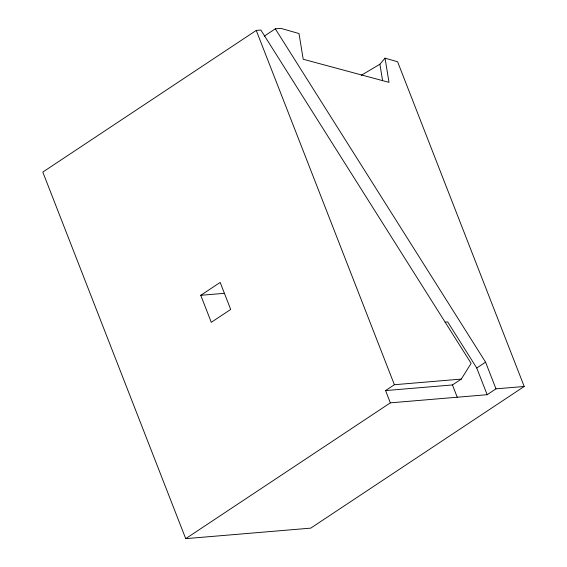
<?xml version="1.0" encoding="UTF-8"?>
<svg xmlns="http://www.w3.org/2000/svg" width="567" height="567" viewBox="0 0 567 567"><rect width="100%" height="100%" fill="white"/><g stroke="black" fill="none" stroke-linecap="round" stroke-linejoin="round"><path stroke-width="0.85" d="M524.199 386.474L495.983 388.849L487.159 394.703L390.351 402.846L385.56 390.571L452.452 384.943L461.276 379.089L471.127 363.376L260.855 30.03L256.249 30.42L42.801 172.077L185.721 538.65L310.751 528.132L524.199 386.474L397.595 61.753L385.036 58.16L379.897 64.227L361.25 75.333M264.265 36.146L275.3 28.818L280.828 28.35L299 33.545L303.21 59.251L389.012 82.364L385.036 58.16M200.761 295.308L220.166 282.43L230.691 309.44L211.293 322.318L200.761 295.308L224.504 293.309M385.56 390.571L394.384 384.717L461.276 379.089M185.721 538.65L390.351 402.846M487.159 394.703L476.755 368.011L485.579 362.157L275.3 28.818M445.145 322.155L447.696 321.943L476.755 368.011M485.579 362.157L495.983 388.849M452.452 384.943L457.236 397.219M256.249 30.42L394.384 384.717M379.897 64.227L382.59 80.613"/></g></svg>
